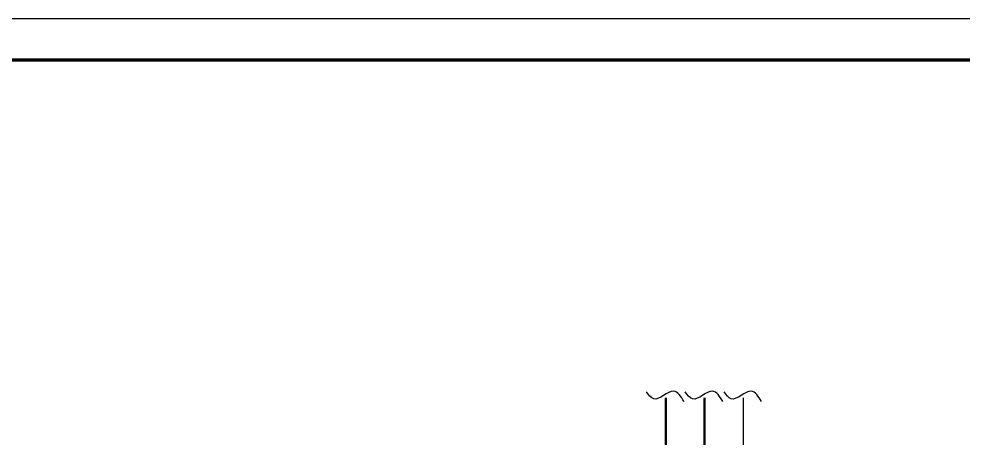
# Model space of a CAD drawing. Header units: millimetres. Extents: x -782 to 10910, y 3841 to 13237.
# Drawn here: x -385.5 to -270.8, y 4706.9 to 4757.8 of the extents above; entities that cross this region are included whole.
import ezdxf

# ---------------------------------------------------------------- set-up
doc = ezdxf.new("R2010")
doc.units = ezdxf.units.MM

msp = doc.modelspace()

# ---------------------------------------------------------------- linework, layer by layer
msp.add_line((59.295031, 4757.787646), (-780.704969, 4757.787646))
at = {"lineweight": 70}
msp.add_line((54.295031, 4752.787646), (-760.704969, 4752.787646), dxfattribs=at)
at = {"color": 5, "lineweight": 50}
msp.add_line((-306.902193, 4667.360207), (-306.902193, 4711.803428), dxfattribs=at)
at = {"color": 3, "lineweight": 50}
msp.add_line((-302.199071, 4711.803428), (-302.199071, 4603.117201), dxfattribs=at)
at = {"color": 1, "lineweight": 30}
msp.add_line((-297.495949, 4711.803428), (-297.495949, 4562.166596), dxfattribs=at)
at = {"lineweight": 25}
for points in [[(-304.684938, 4711.328518), (-305.952941, 4712.596522), (-308.378568, 4711.654821), (-309.248048, 4712.524301)], [(-299.981815, 4711.328518), (-301.249819, 4712.596522), (-303.675445, 4711.654821), (-304.544925, 4712.524301)], [(-295.278693, 4711.328518), (-296.546697, 4712.596522), (-298.972323, 4711.654821), (-299.841803, 4712.524301)]]:
    msp.add_spline(points, degree=3, dxfattribs=at)

doc.saveas('drawing.dxf')
